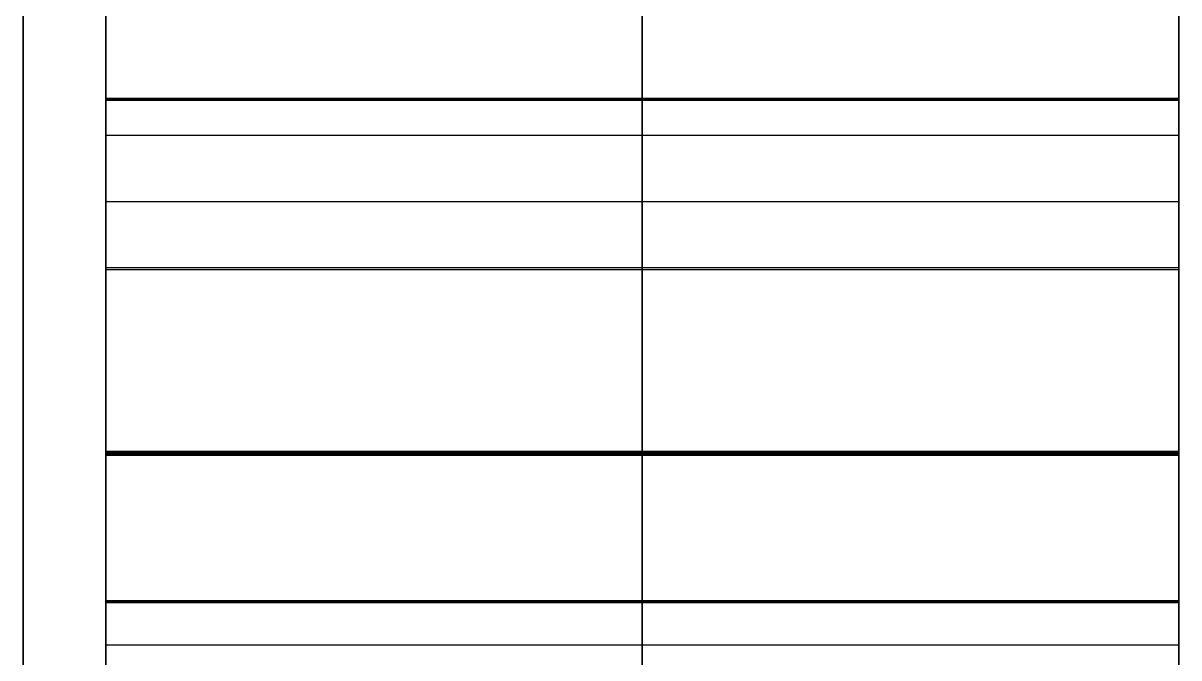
# Model space of a CAD drawing. Header units: millimetres. Extents: x -85 to 1059, y -155 to 155.
# Drawn here: x 1000 to 1007, y 32.07 to 35.92 of the extents above; entities that cross this region are included whole.
import ezdxf

# ---------------------------------------------------------------- set-up
doc = ezdxf.new("R2010")
doc.units = ezdxf.units.MM
doc.header["$MEASUREMENT"] = 0
doc.layers.add('Default', color=7, linetype='Continuous', true_color=0x000000)

msp = doc.modelspace()

# ---------------------------------------------------------------- linework, layer by layer
at = {"layer": 'Default'}
msp.add_line((1007, 11.1019, 0.0002), (1007, 140.002, 0.0002), dxfattribs=at)
for points, knots in [([(1000, 0, -154), (1000, -154, -154), (1000, -154), (1000, -154, 154), (1000, 0, 154), (1000, 154, 154), (1000, 154), (1000, 154, -154), (1000, 0, -154)], [0, 0, 0, 241.902634, 241.902634, 483.805269, 483.805269, 725.707903, 725.707903, 967.610537, 967.610537, 967.610537]), ([(1000, 0, -150), (1000, -150, -150), (1000, -150), (1000, -150, 150), (1000, 0, 150), (1000, 150, 150), (1000, 150), (1000, 150, -150), (1000, 0, -150)], [0, 0, 0, 235.619449, 235.619449, 471.238898, 471.238898, 706.858347, 706.858347, 942.477796, 942.477796, 942.477796])]:
    msp.add_rational_spline(points, [1, 0.707106781187, 1, 0.707106781187, 1, 0.707106781187, 1, 0.707106781187, 1], degree=2, knots=knots, dxfattribs=at)
for points, degree, knots in [([(1000.5, 0.0018, 150.0005), (1000.5, 82.8446, 150.0005), (1000.5, 150.0018, 82.8432), (1000.5, 150.0018, 0.0004), (1000.5, 150.0018, -82.8427), (1000.5, 82.8446, -150), (1000.5, 0.0018, -150), (1000.5, -82.8411, -150), (1000.5, -149.9983, -82.8427), (1000.5, -149.9983, 0.0004), (1000.5, -149.9983, 82.8432), (1000.5, -82.8411, 150.0005), (1000.5, 0.0018, 150.0005)], 3, [-5, -5, -5, -5, -4, -4, -4, -3, -3, -3, -2, -2, -2, -1, -1, -1, -1]), ([(1000.5, 0.3488, 139.7504), (1000.5, -76.9709, 139.7504), (1000.5, -139.6511, 77.0702), (1000.5, -139.6511, -0.2498), (1000.5, -139.6511, -77.5699), (1000.5, -76.9709, -140.2497), (1000.5, 0.3488, -140.2497), (1000.5, 77.6689, -140.2497), (1000.5, 140.349, -77.5699), (1000.5, 140.349, -0.2498), (1000.5, 140.349, 77.0702), (1000.5, 77.6689, 139.7504), (1000.5, 0.3488, 139.7504)], 3, [20636, 20636, 20636, 20636, 20637, 20637, 20637, 20638, 20638, 20638, 20639, 20639, 20639, 20640, 20640, 20640, 20640]), ([(1007, 0.3488, 139.7504), (1007, -76.9709, 139.7504), (1007, -139.6511, 77.0702), (1007, -139.6511, -0.2498), (1007, -139.6511, -77.5699), (1007, -76.9709, -140.2497), (1007, 0.3488, -140.2497), (1007, 77.6689, -140.2497), (1007, 140.349, -77.5699), (1007, 140.349, -0.2498), (1007, 140.349, 77.0702), (1007, 77.6689, 139.7504), (1007, 0.3488, 139.7504)], 3, [20636, 20636, 20636, 20636, 20637, 20637, 20637, 20638, 20638, 20638, 20639, 20639, 20639, 20640, 20640, 20640, 20640]), ([(1000.5, 0.0018, 140.0004), (1000.5, -77.318, 140.0004), (1000.5, -139.9981, 77.3202), (1000.5, -139.9981, 0.0002), (1000.5, -139.9981, -77.3199), (1000.5, -77.318, -139.9997), (1000.5, 0.0018, -139.9997), (1000.5, 77.3215, -139.9997), (1000.5, 140.002, -77.3199), (1000.5, 140.002, 0.0002), (1000.5, 140.002, 77.3202), (1000.5, 77.3215, 140.0004), (1000.5, 0.0018, 140.0004)], 3, [-1, -1, -1, -1, 0, 0, 0, 1, 1, 1, 2, 2, 2, 3, 3, 3, 3]), ([(1003.75, 0.0018, 140.0004), (1003.75, -77.318, 140.0004), (1003.75, -139.9981, 77.3202), (1003.75, -139.9981, 0.0002), (1003.75, -139.9981, -77.3199), (1003.75, -77.318, -139.9997), (1003.75, 0.0018, -139.9997), (1003.75, 77.3215, -139.9997), (1003.75, 140.002, -77.3199), (1003.75, 140.002, 0.0002), (1003.75, 140.002, 77.3202), (1003.75, 77.3215, 140.0004), (1003.75, 0.0018, 140.0004)], 3, [-1, -1, -1, -1, 0, 0, 0, 1, 1, 1, 2, 2, 2, 3, 3, 3, 3]), ([(1007, 0.0018, 140.0004), (1007, -77.318, 140.0004), (1007, -139.9981, 77.3202), (1007, -139.9981, 0.0002), (1007, -139.9981, -77.3199), (1007, -77.318, -139.9997), (1007, 0.0018, -139.9997), (1007, 77.3215, -139.9997), (1007, 140.002, -77.3199), (1007, 140.002, 0.0002), (1007, 140.002, 77.3202), (1007, 77.3215, 140.0004), (1007, 0.0018, 140.0004)], 3, [-1, -1, -1, -1, 0, 0, 0, 1, 1, 1, 2, 2, 2, 3, 3, 3, 3]), ([(1007, 124.0322, 15.6482), (1007, 116.3332, 77.2989), (1007, 63.7379, 125.0004), (1007, 0.0019, 125.0004), (1007, -17.5054, 125.0004), (1007, -34.1724, 121.4011), (1007, -49.2988, 114.9022)], 3, [595.378082, 595.378082, 595.378082, 595.378082, 596.378082, 596.378082, 596.378082, 597.378082, 597.378082, 597.378082, 597.378082]), ([(1007, -49.627, -114.76), (1007, -34.4135, -121.3481), (1007, -17.6322, -124.9994), (1007, 0.0018, -124.9994), (1007, 63.676, -124.9994), (1007, 116.2304, -77.3892), (1007, 124.0095, -15.8252)], 3, [1200.555169, 1200.555169, 1200.555169, 1200.555169, 1201.555169, 1201.555169, 1201.555169, 1202.555169, 1202.555169, 1202.555169, 1202.555169]), ([(1000.5, 35.464, 148.6145), (1000.5, 35.6074, 148.5806), (1000.5, 35.7508, 148.5468), (1000.5, 35.9027, 148.5106), (1000.5, 36.0545, 148.4744), (1000.5, 36.1978, 148.4399), (1000.5, 36.341, 148.4053)], 2, [837, 837, 837, 838, 838, 839, 839, 840, 840, 840]), ([(1000.5, 36.341, -148.9049), (1000.5, 36.1978, -148.9393), (1000.5, 36.0545, -148.9737), (1000.5, 35.9027, -149.01), (1000.5, 35.7508, -149.0463), (1000.5, 35.6074, -149.0804), (1000.5, 35.464, -149.1144)], 2, [9614, 9614, 9614, 9615, 9615, 9616, 9616, 9617, 9617, 9617]), ([(1007, 35.464, 148.6145), (1007, 35.6074, 148.5806), (1007, 35.7508, 148.5468), (1007, 35.9027, 148.5106), (1007, 36.0545, 148.4744), (1007, 36.1978, 148.4399), (1007, 36.341, 148.4053)], 2, [837, 837, 837, 838, 838, 839, 839, 840, 840, 840]), ([(1007, 36.341, -148.9049), (1007, 36.1978, -148.9393), (1007, 36.0545, -148.9737), (1007, 35.9027, -149.01), (1007, 35.7508, -149.0463), (1007, 35.6074, -149.0804), (1007, 35.464, -149.1144)], 2, [9614, 9614, 9614, 9615, 9615, 9616, 9616, 9617, 9617, 9617]), ([(1000.5, 35.4587, 148.6198), (1000.5, 35.4596, 148.6187), (1000.5, 35.4605, 148.6177), (1000.5, 35.4613, 148.6166), (1000.5, 35.4622, 148.6155)], 2, [834, 834, 834, 835, 835, 836, 836, 836]), ([(1000.5, 35.4523, 148.6469), (1000.5, 35.4527, 148.6439), (1000.5, 35.453, 148.6409), (1000.5, 35.4534, 148.6383), (1000.5, 35.4537, 148.6357)], 2, [828, 828, 828, 829, 829, 830, 830, 830]), ([(1000.5, 35.4537, -149.1349), (1000.5, 35.4534, -149.1377), (1000.5, 35.453, -149.1405), (1000.5, 35.4527, -149.1435), (1000.5, 35.4523, -149.1465)], 2, [9624, 9624, 9624, 9625, 9625, 9626, 9626, 9626]), ([(1000.5, 35.24, 150.7682), (1000.5, 35.241, 150.7592), (1000.5, 35.2421, 150.7502), (1000.5, 35.2486, 150.6968), (1000.5, 35.2551, 150.6433), (1000.5, 35.2613, 150.5904), (1000.5, 35.2675, 150.5375), (1000.5, 35.2737, 150.4847), (1000.5, 35.2798, 150.432), (1000.5, 35.2857, 150.3796), (1000.5, 35.2915, 150.3272), (1000.5, 35.2973, 150.275), (1000.5, 35.3031, 150.2228), (1000.5, 35.3089, 150.1709), (1000.5, 35.3148, 150.1191), (1000.5, 35.3202, 150.0674), (1000.5, 35.3257, 150.0157), (1000.5, 35.3312, 149.9644), (1000.5, 35.3366, 149.9131), (1000.5, 35.3419, 149.8621), (1000.5, 35.3472, 149.8111), (1000.5, 35.3523, 149.7605), (1000.5, 35.3574, 149.7099), (1000.5, 35.3626, 149.6596), (1000.5, 35.3677, 149.6093), (1000.5, 35.3724, 149.559), (1000.5, 35.3772, 149.5088), (1000.5, 35.382, 149.459), (1000.5, 35.3867, 149.4093), (1000.5, 35.3913, 149.3597), (1000.5, 35.3959, 149.3102), (1000.5, 35.4005, 149.261), (1000.5, 35.4051, 149.2117), (1000.5, 35.4093, 149.1627), (1000.5, 35.4135, 149.1137), (1000.5, 35.4178, 149.0652), (1000.5, 35.422, 149.0167), (1000.5, 35.4261, 148.9681), (1000.5, 35.4301, 148.9196), (1000.5, 35.4342, 148.8717), (1000.5, 35.4382, 148.8237), (1000.5, 35.4421, 148.7759), (1000.5, 35.446, 148.7281), (1000.5, 35.4492, 148.6875), (1000.5, 35.4523, 148.6469)], 2, [806, 806, 806, 807, 807, 808, 808, 809, 809, 810, 810, 811, 811, 812, 812, 813, 813, 814, 814, 815, 815, 816, 816, 817, 817, 818, 818, 819, 819, 820, 820, 821, 821, 822, 822, 823, 823, 824, 824, 825, 825, 826, 826, 827, 827, 828, 828, 828]), ([(1000.5, 35.4523, -149.1465), (1000.5, 35.4492, -149.1871), (1000.5, 35.446, -149.2277), (1000.5, 35.4421, -149.2753), (1000.5, 35.4382, -149.3229), (1000.5, 35.4342, -149.3711), (1000.5, 35.4301, -149.4192), (1000.5, 35.4261, -149.4676), (1000.5, 35.422, -149.5159), (1000.5, 35.4178, -149.5648), (1000.5, 35.4135, -149.6136), (1000.5, 35.4093, -149.6625), (1000.5, 35.4051, -149.7113), (1000.5, 35.4005, -149.7605), (1000.5, 35.3959, -149.8098), (1000.5, 35.3913, -149.8593), (1000.5, 35.3867, -149.9089), (1000.5, 35.382, -149.9586), (1000.5, 35.3772, -150.0084), (1000.5, 35.3724, -150.0585), (1000.5, 35.3677, -150.1086), (1000.5, 35.3626, -150.159), (1000.5, 35.3574, -150.2095), (1000.5, 35.3523, -150.2601), (1000.5, 35.3472, -150.3107), (1000.5, 35.3419, -150.3617), (1000.5, 35.3366, -150.4127), (1000.5, 35.3312, -150.464), (1000.5, 35.3257, -150.5153), (1000.5, 35.3202, -150.5668), (1000.5, 35.3148, -150.6183), (1000.5, 35.3089, -150.6704), (1000.5, 35.3031, -150.7224), (1000.5, 35.2973, -150.7744), (1000.5, 35.2915, -150.8265), (1000.5, 35.2857, -150.879), (1000.5, 35.2798, -150.9316), (1000.5, 35.2737, -150.9843), (1000.5, 35.2675, -151.0371), (1000.5, 35.2613, -151.0902), (1000.5, 35.2551, -151.1433), (1000.5, 35.2486, -151.1964), (1000.5, 35.2421, -151.2494), (1000.5, 35.241, -151.2586), (1000.5, 35.24, -151.2678)], 2, [9626, 9626, 9626, 9627, 9627, 9628, 9628, 9629, 9629, 9630, 9630, 9631, 9631, 9632, 9632, 9633, 9633, 9634, 9634, 9635, 9635, 9636, 9636, 9637, 9637, 9638, 9638, 9639, 9639, 9640, 9640, 9641, 9641, 9642, 9642, 9643, 9643, 9644, 9644, 9645, 9645, 9646, 9646, 9647, 9647, 9648, 9648, 9648]), ([(1007, 35.4587, 148.6198), (1007, 35.4596, 148.6187), (1007, 35.4605, 148.6177), (1007, 35.4613, 148.6166), (1007, 35.4622, 148.6155)], 2, [834, 834, 834, 835, 835, 836, 836, 836]), ([(1007, 35.4523, 148.6469), (1007, 35.4527, 148.6439), (1007, 35.453, 148.6409), (1007, 35.4534, 148.6383), (1007, 35.4537, 148.6357)], 2, [828, 828, 828, 829, 829, 830, 830, 830]), ([(1007, 35.4537, -149.1349), (1007, 35.4534, -149.1377), (1007, 35.453, -149.1405), (1007, 35.4527, -149.1435), (1007, 35.4523, -149.1465)], 2, [9624, 9624, 9624, 9625, 9625, 9626, 9626, 9626]), ([(1007, 35.24, 150.7682), (1007, 35.241, 150.7592), (1007, 35.2421, 150.7502), (1007, 35.2486, 150.6968), (1007, 35.2551, 150.6433), (1007, 35.2613, 150.5904), (1007, 35.2675, 150.5375), (1007, 35.2737, 150.4847), (1007, 35.2798, 150.432), (1007, 35.2857, 150.3796), (1007, 35.2915, 150.3272), (1007, 35.2973, 150.275), (1007, 35.3031, 150.2228), (1007, 35.3089, 150.1709), (1007, 35.3148, 150.1191), (1007, 35.3202, 150.0674), (1007, 35.3257, 150.0157), (1007, 35.3312, 149.9644), (1007, 35.3366, 149.9131), (1007, 35.3419, 149.8621), (1007, 35.3472, 149.8111), (1007, 35.3523, 149.7605), (1007, 35.3574, 149.7099), (1007, 35.3626, 149.6596), (1007, 35.3677, 149.6093), (1007, 35.3724, 149.559), (1007, 35.3772, 149.5088), (1007, 35.382, 149.459), (1007, 35.3867, 149.4093), (1007, 35.3913, 149.3597), (1007, 35.3959, 149.3102), (1007, 35.4005, 149.261), (1007, 35.4051, 149.2117), (1007, 35.4093, 149.1627), (1007, 35.4135, 149.1137), (1007, 35.4178, 149.0652), (1007, 35.422, 149.0167), (1007, 35.4261, 148.9681), (1007, 35.4301, 148.9196), (1007, 35.4342, 148.8717), (1007, 35.4382, 148.8237), (1007, 35.4421, 148.7759), (1007, 35.446, 148.7281), (1007, 35.4492, 148.6875), (1007, 35.4523, 148.6469)], 2, [806, 806, 806, 807, 807, 808, 808, 809, 809, 810, 810, 811, 811, 812, 812, 813, 813, 814, 814, 815, 815, 816, 816, 817, 817, 818, 818, 819, 819, 820, 820, 821, 821, 822, 822, 823, 823, 824, 824, 825, 825, 826, 826, 827, 827, 828, 828, 828]), ([(1007, 35.4523, -149.1465), (1007, 35.4492, -149.1871), (1007, 35.446, -149.2277), (1007, 35.4421, -149.2753), (1007, 35.4382, -149.3229), (1007, 35.4342, -149.3711), (1007, 35.4301, -149.4192), (1007, 35.4261, -149.4676), (1007, 35.422, -149.5159), (1007, 35.4178, -149.5648), (1007, 35.4135, -149.6136), (1007, 35.4093, -149.6625), (1007, 35.4051, -149.7113), (1007, 35.4005, -149.7605), (1007, 35.3959, -149.8098), (1007, 35.3913, -149.8593), (1007, 35.3867, -149.9089), (1007, 35.382, -149.9586), (1007, 35.3772, -150.0084), (1007, 35.3724, -150.0585), (1007, 35.3677, -150.1086), (1007, 35.3626, -150.159), (1007, 35.3574, -150.2095), (1007, 35.3523, -150.2601), (1007, 35.3472, -150.3107), (1007, 35.3419, -150.3617), (1007, 35.3366, -150.4127), (1007, 35.3312, -150.464), (1007, 35.3257, -150.5153), (1007, 35.3202, -150.5668), (1007, 35.3148, -150.6183), (1007, 35.3089, -150.6704), (1007, 35.3031, -150.7224), (1007, 35.2973, -150.7744), (1007, 35.2915, -150.8265), (1007, 35.2857, -150.879), (1007, 35.2798, -150.9316), (1007, 35.2737, -150.9843), (1007, 35.2675, -151.0371), (1007, 35.2613, -151.0902), (1007, 35.2551, -151.1433), (1007, 35.2486, -151.1964), (1007, 35.2421, -151.2494), (1007, 35.241, -151.2586), (1007, 35.24, -151.2678)], 2, [9626, 9626, 9626, 9627, 9627, 9628, 9628, 9629, 9629, 9630, 9630, 9631, 9631, 9632, 9632, 9633, 9633, 9634, 9634, 9635, 9635, 9636, 9636, 9637, 9637, 9638, 9638, 9639, 9639, 9640, 9640, 9641, 9641, 9642, 9642, 9643, 9643, 9644, 9644, 9645, 9645, 9646, 9646, 9647, 9647, 9648, 9648, 9648]), ([(1000.5, 34.4377, -151.4512), (1000.5, 34.4326, -151.4435), (1000.5, 34.4275, -151.4357), (1000.5, 34.3986, -151.3904), (1000.5, 34.3697, -151.345), (1000.5, 34.3411, -151.3001), (1000.5, 34.3125, -151.2551), (1000.5, 34.2841, -151.2101), (1000.5, 34.2557, -151.1651), (1000.5, 34.2277, -151.1205), (1000.5, 34.1996, -151.0759), (1000.5, 34.1718, -151.0314), (1000.5, 34.1439, -150.987), (1000.5, 34.1162, -150.9427), (1000.5, 34.0885, -150.8984), (1000.5, 34.0612, -150.8543), (1000.5, 34.0338, -150.8102), (1000.5, 34.0067, -150.7663), (1000.5, 33.9795, -150.7224), (1000.5, 33.9527, -150.6788), (1000.5, 33.9259, -150.6353), (1000.5, 33.8992, -150.5919), (1000.5, 33.8726, -150.5485), (1000.5, 33.8461, -150.5053), (1000.5, 33.8197, -150.462), (1000.5, 33.7936, -150.419), (1000.5, 33.7675, -150.376), (1000.5, 33.7415, -150.3331), (1000.5, 33.7156, -150.2902), (1000.5, 33.6899, -150.2476), (1000.5, 33.6641, -150.2049), (1000.5, 33.6389, -150.1625), (1000.5, 33.6137, -150.1202), (1000.5, 33.5884, -150.078), (1000.5, 33.5632, -150.0359), (1000.5, 33.5383, -149.9939), (1000.5, 33.5135, -149.9519), (1000.5, 33.4888, -149.9099), (1000.5, 33.4641, -149.868), (1000.5, 33.4396, -149.8265), (1000.5, 33.415, -149.7851), (1000.5, 33.3909, -149.7438), (1000.5, 33.3667, -149.7025), (1000.5, 33.3463, -149.6672), (1000.5, 33.3258, -149.632)], 2, [9650, 9650, 9650, 9651, 9651, 9652, 9652, 9653, 9653, 9654, 9654, 9655, 9655, 9656, 9656, 9657, 9657, 9658, 9658, 9659, 9659, 9660, 9660, 9661, 9661, 9662, 9662, 9663, 9663, 9664, 9664, 9665, 9665, 9666, 9666, 9667, 9667, 9668, 9668, 9669, 9669, 9670, 9670, 9671, 9671, 9672, 9672, 9672]), ([(1000.5, 33.3226, 149.1267), (1000.5, 33.3447, 149.1646), (1000.5, 33.3667, 149.2026), (1000.5, 33.3909, 149.244), (1000.5, 33.415, 149.2855), (1000.5, 33.4396, 149.3271), (1000.5, 33.4641, 149.3687), (1000.5, 33.4888, 149.4104), (1000.5, 33.5135, 149.452), (1000.5, 33.5382, 149.4941), (1000.5, 33.5629, 149.5363), (1000.5, 33.5883, 149.5785), (1000.5, 33.6137, 149.6206), (1000.5, 33.6389, 149.6629), (1000.5, 33.6641, 149.7053), (1000.5, 33.6899, 149.7478), (1000.5, 33.7156, 149.7903), (1000.5, 33.7415, 149.8333), (1000.5, 33.7675, 149.8764), (1000.5, 33.7936, 149.9194), (1000.5, 33.8197, 149.9625), (1000.5, 33.8461, 150.0057), (1000.5, 33.8726, 150.0489), (1000.5, 33.8992, 150.0923), (1000.5, 33.9259, 150.1357), (1000.5, 33.9527, 150.1794), (1000.5, 33.9795, 150.2232), (1000.5, 34.0067, 150.2669), (1000.5, 34.0338, 150.3106), (1000.5, 34.0612, 150.3547), (1000.5, 34.0885, 150.3988), (1000.5, 34.1162, 150.4431), (1000.5, 34.1439, 150.4874), (1000.5, 34.1718, 150.5318), (1000.5, 34.1996, 150.5763), (1000.5, 34.2277, 150.6209), (1000.5, 34.2557, 150.6655), (1000.5, 34.2841, 150.7103), (1000.5, 34.3125, 150.7551), (1000.5, 34.3411, 150.8003), (1000.5, 34.3697, 150.8455), (1000.5, 34.3986, 150.8908), (1000.5, 34.4275, 150.9361)], 2, [781, 781, 781, 782.047619, 782.047619, 783.095238, 783.095238, 784.142857, 784.142857, 785.190476, 785.190476, 786.238095, 786.238095, 787.285714, 787.285714, 788.333333, 788.333333, 789.380952, 789.380952, 790.428571, 790.428571, 791.47619, 791.47619, 792.52381, 792.52381, 793.571429, 793.571429, 794.619048, 794.619048, 795.666667, 795.666667, 796.714286, 796.714286, 797.761905, 797.761905, 798.809524, 798.809524, 799.857143, 799.857143, 800.904762, 800.904762, 801.952381, 801.952381, 803, 803, 803]), ([(1007, 34.4377, -151.4512), (1007, 34.4326, -151.4435), (1007, 34.4275, -151.4357), (1007, 34.3986, -151.3904), (1007, 34.3697, -151.345), (1007, 34.3411, -151.3001), (1007, 34.3125, -151.2551), (1007, 34.2841, -151.2101), (1007, 34.2557, -151.1651), (1007, 34.2277, -151.1205), (1007, 34.1996, -151.0759), (1007, 34.1718, -151.0314), (1007, 34.1439, -150.987), (1007, 34.1162, -150.9427), (1007, 34.0885, -150.8984), (1007, 34.0612, -150.8543), (1007, 34.0338, -150.8102), (1007, 34.0067, -150.7663), (1007, 33.9795, -150.7224), (1007, 33.9527, -150.6788), (1007, 33.9259, -150.6353), (1007, 33.8992, -150.5919), (1007, 33.8726, -150.5485), (1007, 33.8461, -150.5053), (1007, 33.8197, -150.462), (1007, 33.7936, -150.419), (1007, 33.7675, -150.376), (1007, 33.7415, -150.3331), (1007, 33.7156, -150.2902), (1007, 33.6899, -150.2476), (1007, 33.6641, -150.2049), (1007, 33.6389, -150.1625), (1007, 33.6137, -150.1202), (1007, 33.5884, -150.078), (1007, 33.5632, -150.0359), (1007, 33.5383, -149.9939), (1007, 33.5135, -149.9519), (1007, 33.4888, -149.9099), (1007, 33.4641, -149.868), (1007, 33.4396, -149.8265), (1007, 33.415, -149.7851), (1007, 33.3909, -149.7438), (1007, 33.3667, -149.7025), (1007, 33.3463, -149.6672), (1007, 33.3258, -149.632)], 2, [9650, 9650, 9650, 9651, 9651, 9652, 9652, 9653, 9653, 9654, 9654, 9655, 9655, 9656, 9656, 9657, 9657, 9658, 9658, 9659, 9659, 9660, 9660, 9661, 9661, 9662, 9662, 9663, 9663, 9664, 9664, 9665, 9665, 9666, 9666, 9667, 9667, 9668, 9668, 9669, 9669, 9670, 9670, 9671, 9671, 9672, 9672, 9672]), ([(1007, 33.3226, 149.1267), (1007, 33.3447, 149.1646), (1007, 33.3667, 149.2026), (1007, 33.3909, 149.244), (1007, 33.415, 149.2855), (1007, 33.4396, 149.3271), (1007, 33.4641, 149.3687), (1007, 33.4888, 149.4104), (1007, 33.5135, 149.452), (1007, 33.5382, 149.4941), (1007, 33.5629, 149.5363), (1007, 33.5883, 149.5785), (1007, 33.6137, 149.6206), (1007, 33.6389, 149.6629), (1007, 33.6641, 149.7053), (1007, 33.6899, 149.7478), (1007, 33.7156, 149.7903), (1007, 33.7415, 149.8333), (1007, 33.7675, 149.8764), (1007, 33.7936, 149.9194), (1007, 33.8197, 149.9625), (1007, 33.8461, 150.0057), (1007, 33.8726, 150.0489), (1007, 33.8992, 150.0923), (1007, 33.9259, 150.1357), (1007, 33.9527, 150.1794), (1007, 33.9795, 150.2232), (1007, 34.0067, 150.2669), (1007, 34.0338, 150.3106), (1007, 34.0612, 150.3547), (1007, 34.0885, 150.3988), (1007, 34.1162, 150.4431), (1007, 34.1439, 150.4874), (1007, 34.1718, 150.5318), (1007, 34.1996, 150.5763), (1007, 34.2277, 150.6209), (1007, 34.2557, 150.6655), (1007, 34.2841, 150.7103), (1007, 34.3125, 150.7551), (1007, 34.3411, 150.8003), (1007, 34.3697, 150.8455), (1007, 34.3986, 150.8908), (1007, 34.4275, 150.9361)], 2, [781, 781, 781, 782.047619, 782.047619, 783.095238, 783.095238, 784.142857, 784.142857, 785.190476, 785.190476, 786.238095, 786.238095, 787.285714, 787.285714, 788.333333, 788.333333, 789.380952, 789.380952, 790.428571, 790.428571, 791.47619, 791.47619, 792.52381, 792.52381, 793.571429, 793.571429, 794.619048, 794.619048, 795.666667, 795.666667, 796.714286, 796.714286, 797.761905, 797.761905, 798.809524, 798.809524, 799.857143, 799.857143, 800.904762, 800.904762, 801.952381, 801.952381, 803, 803, 803]), ([(1000.5, 33.3258, -149.632), (1000.5, 33.3242, -149.6295), (1000.5, 33.3226, -149.627), (1000.5, 33.321, -149.6246), (1000.5, 33.3194, -149.6221)], 2, [9672, 9672, 9672, 9673, 9673, 9674, 9674, 9674]), ([(1007, 33.3258, -149.632), (1007, 33.3242, -149.6295), (1007, 33.3226, -149.627), (1007, 33.321, -149.6246), (1007, 33.3194, -149.6221)], 2, [9672, 9672, 9672, 9673, 9673, 9674, 9674, 9674]), ([(1000.5, 33.3134, -149.615), (1000.5, 33.312, -149.6138), (1000.5, 33.3106, -149.6126), (1000.5, 33.3094, -149.6115), (1000.5, 33.3082, -149.6104)], 2, [9676, 9676, 9676, 9677, 9677, 9678, 9678, 9678]), ([(1000.5, 32.4202, 149.2999), (1000.5, 32.5643, 149.2689), (1000.5, 32.7084, 149.2378), (1000.5, 32.8608, 149.2047), (1000.5, 33.0132, 149.1715), (1000.5, 33.1572, 149.1399), (1000.5, 33.3011, 149.1084)], 2, [770, 770, 770, 771, 771, 772, 772, 773, 773, 773]), ([(1000.5, 33.3011, -149.608), (1000.5, 33.1572, -149.6397), (1000.5, 33.0132, -149.6715), (1000.5, 32.8608, -149.7045), (1000.5, 32.7084, -149.7374), (1000.5, 32.5643, -149.7685), (1000.5, 32.4202, -149.7995)], 2, [9681, 9681, 9681, 9682, 9682, 9683, 9683, 9684, 9684, 9684]), ([(1007, 33.3134, -149.615), (1007, 33.312, -149.6138), (1007, 33.3106, -149.6126), (1007, 33.3094, -149.6115), (1007, 33.3082, -149.6104)], 2, [9676, 9676, 9676, 9677, 9677, 9678, 9678, 9678]), ([(1007, 32.4202, 149.2999), (1007, 32.5643, 149.2689), (1007, 32.7084, 149.2378), (1007, 32.8608, 149.2047), (1007, 33.0132, 149.1715), (1007, 33.1572, 149.1399), (1007, 33.3011, 149.1084)], 2, [770, 770, 770, 771, 771, 772, 772, 773, 773, 773]), ([(1007, 33.3011, -149.608), (1007, 33.1572, -149.6397), (1007, 33.0132, -149.6715), (1007, 32.8608, -149.7045), (1007, 32.7084, -149.7374), (1007, 32.5643, -149.7685), (1007, 32.4202, -149.7995)], 2, [9681, 9681, 9681, 9682, 9682, 9683, 9683, 9684, 9684, 9684]), ([(1000.5, 32.4107, -149.8154), (1000.5, 32.4102, -149.8179), (1000.5, 32.4096, -149.8203), (1000.5, 32.4091, -149.823), (1000.5, 32.4086, -149.8256)], 2, [9690, 9690, 9690, 9691, 9691, 9692, 9692, 9692]), ([(1007, 32.4107, -149.8154), (1007, 32.4102, -149.8179), (1007, 32.4096, -149.8203), (1007, 32.4091, -149.823), (1007, 32.4086, -149.8256)], 2, [9690, 9690, 9690, 9691, 9691, 9692, 9692, 9692]), ([(1000.5, 32.1517, 151.4491), (1000.5, 32.1532, 151.4397), (1000.5, 32.1546, 151.4304), (1000.5, 32.1622, 151.3773), (1000.5, 32.1697, 151.3242), (1000.5, 32.177, 151.2711), (1000.5, 32.1842, 151.218), (1000.5, 32.1914, 151.1656), (1000.5, 32.1987, 151.1132), (1000.5, 32.2057, 151.0608), (1000.5, 32.2128, 151.0084), (1000.5, 32.2197, 150.9566), (1000.5, 32.2265, 150.9047), (1000.5, 32.2332, 150.853), (1000.5, 32.2399, 150.8014), (1000.5, 32.2465, 150.7497), (1000.5, 32.253, 150.698), (1000.5, 32.2597, 150.647), (1000.5, 32.2664, 150.596), (1000.5, 32.2726, 150.5449), (1000.5, 32.2787, 150.4937), (1000.5, 32.2849, 150.4431), (1000.5, 32.2911, 150.3925), (1000.5, 32.2973, 150.3422), (1000.5, 32.3034, 150.2919), (1000.5, 32.3093, 150.242), (1000.5, 32.3151, 150.1921), (1000.5, 32.3207, 150.1425), (1000.5, 32.3264, 150.093), (1000.5, 32.3322, 150.0434), (1000.5, 32.338, 149.9938), (1000.5, 32.3435, 149.9448), (1000.5, 32.349, 149.8958), (1000.5, 32.3541, 149.8469), (1000.5, 32.3592, 149.7981), (1000.5, 32.3645, 149.7494), (1000.5, 32.3698, 149.7007), (1000.5, 32.3749, 149.6525), (1000.5, 32.38, 149.6044), (1000.5, 32.3851, 149.5564), (1000.5, 32.3902, 149.5084), (1000.5, 32.395, 149.4606), (1000.5, 32.3998, 149.4128), (1000.5, 32.4042, 149.3694), (1000.5, 32.4086, 149.326)], 2, [739, 739, 739, 740.045455, 740.045455, 741.090909, 741.090909, 742.136364, 742.136364, 743.181818, 743.181818, 744.227273, 744.227273, 745.272727, 745.272727, 746.318182, 746.318182, 747.363636, 747.363636, 748.409091, 748.409091, 749.454545, 749.454545, 750.5, 750.5, 751.545455, 751.545455, 752.590909, 752.590909, 753.636364, 753.636364, 754.681818, 754.681818, 755.727273, 755.727273, 756.772727, 756.772727, 757.818182, 757.818182, 758.863636, 758.863636, 759.909091, 759.909091, 760.954545, 760.954545, 762, 762, 762]), ([(1000.5, 32.4086, -149.8256), (1000.5, 32.4042, -149.869), (1000.5, 32.3998, -149.9124), (1000.5, 32.395, -149.9602), (1000.5, 32.3902, -150.008), (1000.5, 32.3851, -150.056), (1000.5, 32.38, -150.104), (1000.5, 32.3749, -150.1523), (1000.5, 32.3698, -150.2006), (1000.5, 32.3645, -150.2491), (1000.5, 32.3592, -150.2977), (1000.5, 32.3541, -150.3465), (1000.5, 32.349, -150.3954), (1000.5, 32.3435, -150.4444), (1000.5, 32.338, -150.4934), (1000.5, 32.3322, -150.5428), (1000.5, 32.3264, -150.5922), (1000.5, 32.3207, -150.642), (1000.5, 32.3151, -150.6917), (1000.5, 32.3093, -150.7418), (1000.5, 32.3034, -150.7919), (1000.5, 32.2973, -150.8422), (1000.5, 32.2911, -150.8924), (1000.5, 32.2849, -150.9431), (1000.5, 32.2787, -150.9937), (1000.5, 32.2726, -151.0445), (1000.5, 32.2664, -151.0953), (1000.5, 32.2597, -151.1464), (1000.5, 32.253, -151.1976), (1000.5, 32.2465, -151.2491), (1000.5, 32.2399, -151.3006), (1000.5, 32.2332, -151.3523), (1000.5, 32.2265, -151.404), (1000.5, 32.2197, -151.456), (1000.5, 32.2128, -151.508), (1000.5, 32.2057, -151.5604), (1000.5, 32.1987, -151.6128), (1000.5, 32.1914, -151.6654), (1000.5, 32.1842, -151.7179), (1000.5, 32.177, -151.7707), (1000.5, 32.1697, -151.8234), (1000.5, 32.1622, -151.8767), (1000.5, 32.1546, -151.93), (1000.5, 32.1532, -151.9391), (1000.5, 32.1517, -151.9483)], 2, [9692, 9692, 9692, 9693.045455, 9693.045455, 9694.090909, 9694.090909, 9695.136364, 9695.136364, 9696.181818, 9696.181818, 9697.227273, 9697.227273, 9698.272727, 9698.272727, 9699.318182, 9699.318182, 9700.363636, 9700.363636, 9701.409091, 9701.409091, 9702.454545, 9702.454545, 9703.5, 9703.5, 9704.545455, 9704.545455, 9705.590909, 9705.590909, 9706.636364, 9706.636364, 9707.681818, 9707.681818, 9708.727273, 9708.727273, 9709.772727, 9709.772727, 9710.818182, 9710.818182, 9711.863636, 9711.863636, 9712.909091, 9712.909091, 9713.954545, 9713.954545, 9715, 9715, 9715]), ([(1007, 32.1517, 151.4491), (1007, 32.1532, 151.4397), (1007, 32.1546, 151.4304), (1007, 32.1622, 151.3773), (1007, 32.1697, 151.3242), (1007, 32.177, 151.2711), (1007, 32.1842, 151.218), (1007, 32.1914, 151.1656), (1007, 32.1987, 151.1132), (1007, 32.2057, 151.0608), (1007, 32.2128, 151.0084), (1007, 32.2197, 150.9566), (1007, 32.2265, 150.9047), (1007, 32.2332, 150.853), (1007, 32.2399, 150.8014), (1007, 32.2465, 150.7497), (1007, 32.253, 150.698), (1007, 32.2597, 150.647), (1007, 32.2664, 150.596), (1007, 32.2726, 150.5449), (1007, 32.2787, 150.4937), (1007, 32.2849, 150.4431), (1007, 32.2911, 150.3925), (1007, 32.2973, 150.3422), (1007, 32.3034, 150.2919), (1007, 32.3093, 150.242), (1007, 32.3151, 150.1921), (1007, 32.3207, 150.1425), (1007, 32.3264, 150.093), (1007, 32.3322, 150.0434), (1007, 32.338, 149.9938), (1007, 32.3435, 149.9448), (1007, 32.349, 149.8958), (1007, 32.3541, 149.8469), (1007, 32.3592, 149.7981), (1007, 32.3645, 149.7494), (1007, 32.3698, 149.7007), (1007, 32.3749, 149.6525), (1007, 32.38, 149.6044), (1007, 32.3851, 149.5564), (1007, 32.3902, 149.5084), (1007, 32.395, 149.4606), (1007, 32.3998, 149.4128), (1007, 32.4042, 149.3694), (1007, 32.4086, 149.326)], 2, [739, 739, 739, 740.045455, 740.045455, 741.090909, 741.090909, 742.136364, 742.136364, 743.181818, 743.181818, 744.227273, 744.227273, 745.272727, 745.272727, 746.318182, 746.318182, 747.363636, 747.363636, 748.409091, 748.409091, 749.454545, 749.454545, 750.5, 750.5, 751.545455, 751.545455, 752.590909, 752.590909, 753.636364, 753.636364, 754.681818, 754.681818, 755.727273, 755.727273, 756.772727, 756.772727, 757.818182, 757.818182, 758.863636, 758.863636, 759.909091, 759.909091, 760.954545, 760.954545, 762, 762, 762]), ([(1007, 32.4086, -149.8256), (1007, 32.4042, -149.869), (1007, 32.3998, -149.9124), (1007, 32.395, -149.9602), (1007, 32.3902, -150.008), (1007, 32.3851, -150.056), (1007, 32.38, -150.104), (1007, 32.3749, -150.1523), (1007, 32.3698, -150.2006), (1007, 32.3645, -150.2491), (1007, 32.3592, -150.2977), (1007, 32.3541, -150.3465), (1007, 32.349, -150.3954), (1007, 32.3435, -150.4444), (1007, 32.338, -150.4934), (1007, 32.3322, -150.5428), (1007, 32.3264, -150.5922), (1007, 32.3207, -150.642), (1007, 32.3151, -150.6917), (1007, 32.3093, -150.7418), (1007, 32.3034, -150.7919), (1007, 32.2973, -150.8422), (1007, 32.2911, -150.8924), (1007, 32.2849, -150.9431), (1007, 32.2787, -150.9937), (1007, 32.2726, -151.0445), (1007, 32.2664, -151.0953), (1007, 32.2597, -151.1464), (1007, 32.253, -151.1976), (1007, 32.2465, -151.2491), (1007, 32.2399, -151.3006), (1007, 32.2332, -151.3523), (1007, 32.2265, -151.404), (1007, 32.2197, -151.456), (1007, 32.2128, -151.508), (1007, 32.2057, -151.5604), (1007, 32.1987, -151.6128), (1007, 32.1914, -151.6654), (1007, 32.1842, -151.7179), (1007, 32.177, -151.7707), (1007, 32.1697, -151.8234), (1007, 32.1622, -151.8767), (1007, 32.1546, -151.93), (1007, 32.1532, -151.9391), (1007, 32.1517, -151.9483)], 2, [9692, 9692, 9692, 9693.045455, 9693.045455, 9694.090909, 9694.090909, 9695.136364, 9695.136364, 9696.181818, 9696.181818, 9697.227273, 9697.227273, 9698.272727, 9698.272727, 9699.318182, 9699.318182, 9700.363636, 9700.363636, 9701.409091, 9701.409091, 9702.454545, 9702.454545, 9703.5, 9703.5, 9704.545455, 9704.545455, 9705.590909, 9705.590909, 9706.636364, 9706.636364, 9707.681818, 9707.681818, 9708.727273, 9708.727273, 9709.772727, 9709.772727, 9710.818182, 9710.818182, 9711.863636, 9711.863636, 9712.909091, 9712.909091, 9713.954545, 9713.954545, 9715, 9715, 9715])]:
    msp.add_open_spline(points, degree=degree, knots=knots, dxfattribs=at)
for points, degree in [([(1007, 123.9657, -15.1292), (1007, 89.2759, -15.1292), (1007, 54.5861, -15.1292), (1007, 19.8963, -15.1292)], 3), ([(1007, 20.2489, 14.8569), (1007, 54.8211, 14.8569), (1007, 89.3933, 14.8569), (1007, 123.9656, 14.8569)], 3), ([(1007, 35.464, 148.6145), (1003.75, 35.464, 148.6145), (1000.5, 35.464, 148.6145)], 2), ([(1000.5, 35.4622, 148.6155), (1000.5, 35.4631, 148.615), (1000.5, 35.464, 148.6145)], 2), ([(1007, 35.464, -149.1144), (1003.75, 35.464, -149.1144), (1000.5, 35.464, -149.1144)], 2), ([(1000.5, 35.464, -149.1144), (1000.5, 35.4631, -149.115), (1000.5, 35.4622, -149.1155)], 2), ([(1007, 35.4622, 148.6155), (1003.75, 35.4622, 148.6155), (1000.5, 35.4622, 148.6155)], 2), ([(1007, 35.4622, -149.1155), (1003.75, 35.4622, -149.1155), (1000.5, 35.4622, -149.1155)], 2), ([(1000.5, 35.4622, -149.1155), (1000.5, 35.4613, -149.1164), (1000.5, 35.4605, -149.1173)], 2), ([(1007, 35.4605, -149.1173), (1003.75, 35.4605, -149.1173), (1000.5, 35.4605, -149.1173)], 2), ([(1000.5, 35.4605, -149.1173), (1000.5, 35.4596, -149.1183), (1000.5, 35.4587, -149.1194)], 2), ([(1007, 35.4587, 148.6198), (1003.75, 35.4587, 148.6198), (1000.5, 35.4587, 148.6198)], 2), ([(1000.5, 35.4573, 148.6226), (1000.5, 35.458, 148.6212), (1000.5, 35.4587, 148.6198)], 2), ([(1007, 35.4587, -149.1194), (1003.75, 35.4587, -149.1194), (1000.5, 35.4587, -149.1194)], 2), ([(1000.5, 35.4587, -149.1194), (1000.5, 35.458, -149.121), (1000.5, 35.4573, -149.1225)], 2), ([(1007, 35.4573, 148.6226), (1003.75, 35.4573, 148.6226), (1000.5, 35.4573, 148.6226)], 2), ([(1000.5, 35.4562, 148.6265), (1000.5, 35.4567, 148.6245), (1000.5, 35.4573, 148.6226)], 2), ([(1007, 35.4573, -149.1225), (1003.75, 35.4573, -149.1225), (1000.5, 35.4573, -149.1225)], 2), ([(1000.5, 35.4573, -149.1225), (1000.5, 35.4567, -149.1243), (1000.5, 35.4562, -149.1261)], 2), ([(1007, 35.4562, 148.6265), (1003.75, 35.4562, 148.6265), (1000.5, 35.4562, 148.6265)], 2), ([(1000.5, 35.4548, 148.6307), (1000.5, 35.4555, 148.6286), (1000.5, 35.4562, 148.6265)], 2), ([(1007, 35.4562, -149.1261), (1003.75, 35.4562, -149.1261), (1000.5, 35.4562, -149.1261)], 2), ([(1000.5, 35.4562, -149.1261), (1000.5, 35.4555, -149.1282), (1000.5, 35.4548, -149.1303)], 2), ([(1007, 35.4548, 148.6307), (1003.75, 35.4548, 148.6307), (1000.5, 35.4548, 148.6307)], 2), ([(1000.5, 35.4537, 148.6357), (1000.5, 35.4543, 148.6332), (1000.5, 35.4548, 148.6307)], 2), ([(1007, 35.4548, -149.1303), (1003.75, 35.4548, -149.1303), (1000.5, 35.4548, -149.1303)], 2), ([(1000.5, 35.4548, -149.1303), (1000.5, 35.4543, -149.1326), (1000.5, 35.4537, -149.1349)], 2), ([(1007, 35.4537, 148.6357), (1003.75, 35.4537, 148.6357), (1000.5, 35.4537, 148.6357)], 2), ([(1007, 35.4537, -149.1349), (1003.75, 35.4537, -149.1349), (1000.5, 35.4537, -149.1349)], 2), ([(1007, 35.4523, 148.6469), (1003.75, 35.4523, 148.6469), (1000.5, 35.4523, 148.6469)], 2), ([(1007, 35.4523, -149.1465), (1003.75, 35.4523, -149.1465), (1000.5, 35.4523, -149.1465)], 2), ([(1007, 35.4622, 148.6155), (1007, 35.4631, 148.615), (1007, 35.464, 148.6145)], 2), ([(1007, 35.464, -149.1144), (1007, 35.4631, -149.115), (1007, 35.4622, -149.1155)], 2), ([(1007, 35.4622, -149.1155), (1007, 35.4613, -149.1164), (1007, 35.4605, -149.1173)], 2), ([(1007, 35.4605, -149.1173), (1007, 35.4596, -149.1183), (1007, 35.4587, -149.1194)], 2), ([(1007, 35.4573, 148.6226), (1007, 35.458, 148.6212), (1007, 35.4587, 148.6198)], 2), ([(1007, 35.4587, -149.1194), (1007, 35.458, -149.121), (1007, 35.4573, -149.1225)], 2), ([(1007, 35.4562, 148.6265), (1007, 35.4567, 148.6245), (1007, 35.4573, 148.6226)], 2), ([(1007, 35.4573, -149.1225), (1007, 35.4567, -149.1243), (1007, 35.4562, -149.1261)], 2), ([(1007, 35.4548, 148.6307), (1007, 35.4555, 148.6286), (1007, 35.4562, 148.6265)], 2), ([(1007, 35.4562, -149.1261), (1007, 35.4555, -149.1282), (1007, 35.4548, -149.1303)], 2), ([(1007, 35.4537, 148.6357), (1007, 35.4543, 148.6332), (1007, 35.4548, 148.6307)], 2), ([(1007, 35.4548, -149.1303), (1007, 35.4543, -149.1326), (1007, 35.4537, -149.1349)], 2), ([(1007, 35.24, 150.7682), (1003.75, 35.24, 150.7682), (1000.5, 35.24, 150.7682)], 2), ([(1000.5, 34.8396, 150.8638), (1000.5, 35.0398, 150.816), (1000.5, 35.24, 150.7682)], 2), ([(1007, 35.24, -151.2678), (1003.75, 35.24, -151.2678), (1000.5, 35.24, -151.2678)], 2), ([(1000.5, 35.24, -151.2678), (1000.5, 35.0398, -151.3158), (1000.5, 34.8396, -151.3637)], 2), ([(1007, 34.8396, 150.8638), (1007, 35.0398, 150.816), (1007, 35.24, 150.7682)], 2), ([(1007, 35.24, -151.2678), (1007, 35.0398, -151.3158), (1007, 34.8396, -151.3637)], 2), ([(1007, 34.8396, 150.8638), (1003.75, 34.8396, 150.8638), (1000.5, 34.8396, 150.8638)], 2), ([(1000.5, 34.4377, 150.9513), (1000.5, 34.6387, 150.9075), (1000.5, 34.8396, 150.8638)], 2), ([(1007, 34.8396, -151.3637), (1003.75, 34.8396, -151.3637), (1000.5, 34.8396, -151.3637)], 2), ([(1000.5, 34.8396, -151.3637), (1000.5, 34.6387, -151.4075), (1000.5, 34.4377, -151.4512)], 2), ([(1007, 34.4377, 150.9513), (1007, 34.6387, 150.9075), (1007, 34.8396, 150.8638)], 2), ([(1007, 34.8396, -151.3637), (1007, 34.6387, -151.4075), (1007, 34.4377, -151.4512)], 2), ([(1007, 34.4377, 150.9513), (1003.75, 34.4377, 150.9513), (1000.5, 34.4377, 150.9513)], 2), ([(1000.5, 34.4275, 150.9361), (1000.5, 34.4326, 150.9437), (1000.5, 34.4377, 150.9513)], 2), ([(1007, 34.4377, -151.4512), (1003.75, 34.4377, -151.4512), (1000.5, 34.4377, -151.4512)], 2), ([(1007, 34.4275, 150.9361), (1003.75, 34.4275, 150.9361), (1000.5, 34.4275, 150.9361)], 2), ([(1007, 34.4275, 150.9361), (1007, 34.4326, 150.9437), (1007, 34.4377, 150.9513)], 2), ([(1007, 33.3258, -149.632), (1003.75, 33.3258, -149.632), (1000.5, 33.3258, -149.632)], 2), ([(1007, 33.3226, 149.1267), (1003.75, 33.3226, 149.1267), (1000.5, 33.3226, 149.1267)], 2), ([(1000.5, 33.3194, 149.1228), (1000.5, 33.321, 149.1248), (1000.5, 33.3226, 149.1267)], 2), ([(1007, 33.3194, 149.1228), (1007, 33.321, 149.1248), (1007, 33.3226, 149.1267)], 2), ([(1007, 33.3194, 149.1228), (1003.75, 33.3194, 149.1228), (1000.5, 33.3194, 149.1228)], 2), ([(1000.5, 33.3163, 149.1186), (1000.5, 33.3179, 149.1207), (1000.5, 33.3194, 149.1228)], 2), ([(1007, 33.3194, -149.6221), (1003.75, 33.3194, -149.6221), (1000.5, 33.3194, -149.6221)], 2), ([(1000.5, 33.3194, -149.6221), (1000.5, 33.3179, -149.6201), (1000.5, 33.3163, -149.6182)], 2), ([(1007, 33.3163, 149.1186), (1003.75, 33.3163, 149.1186), (1000.5, 33.3163, 149.1186)], 2), ([(1000.5, 33.3134, 149.1151), (1000.5, 33.3149, 149.1168), (1000.5, 33.3163, 149.1186)], 2), ([(1007, 33.3163, -149.6182), (1003.75, 33.3163, -149.6182), (1000.5, 33.3163, -149.6182)], 2), ([(1000.5, 33.3163, -149.6182), (1000.5, 33.3149, -149.6166), (1000.5, 33.3134, -149.615)], 2), ([(1007, 33.3134, 149.1151), (1003.75, 33.3134, 149.1151), (1000.5, 33.3134, 149.1151)], 2), ([(1000.5, 33.3106, 149.1126), (1000.5, 33.312, 149.1138), (1000.5, 33.3134, 149.1151)], 2), ([(1007, 33.3134, -149.615), (1003.75, 33.3134, -149.615), (1000.5, 33.3134, -149.615)], 2), ([(1007, 33.3106, 149.1126), (1003.75, 33.3106, 149.1126), (1000.5, 33.3106, 149.1126)], 2), ([(1000.5, 33.3082, 149.1108), (1000.5, 33.3094, 149.1117), (1000.5, 33.3106, 149.1126)], 2), ([(1007, 33.3082, 149.1108), (1003.75, 33.3082, 149.1108), (1000.5, 33.3082, 149.1108)], 2), ([(1000.5, 33.3057, 149.1094), (1000.5, 33.3069, 149.1101), (1000.5, 33.3082, 149.1108)], 2), ([(1007, 33.3082, -149.6104), (1003.75, 33.3082, -149.6104), (1000.5, 33.3082, -149.6104)], 2), ([(1000.5, 33.3082, -149.6104), (1000.5, 33.3069, -149.6097), (1000.5, 33.3057, -149.609)], 2), ([(1007, 33.3057, 149.1094), (1003.75, 33.3057, 149.1094), (1000.5, 33.3057, 149.1094)], 2), ([(1000.5, 33.3032, 149.1084), (1000.5, 33.3045, 149.1089), (1000.5, 33.3057, 149.1094)], 2), ([(1007, 33.3057, -149.609), (1003.75, 33.3057, -149.609), (1000.5, 33.3057, -149.609)], 2), ([(1000.5, 33.3057, -149.609), (1000.5, 33.3045, -149.6087), (1000.5, 33.3032, -149.6083)], 2), ([(1007, 33.3032, 149.1084), (1003.75, 33.3032, 149.1084), (1000.5, 33.3032, 149.1084)], 2), ([(1000.5, 33.3011, 149.1084), (1000.5, 33.3022, 149.1084), (1000.5, 33.3032, 149.1084)], 2), ([(1007, 33.3032, -149.6083), (1003.75, 33.3032, -149.6083), (1000.5, 33.3032, -149.6083)], 2), ([(1000.5, 33.3032, -149.6083), (1000.5, 33.3022, -149.6081), (1000.5, 33.3011, -149.608)], 2), ([(1007, 33.3011, 149.1084), (1003.75, 33.3011, 149.1084), (1000.5, 33.3011, 149.1084)], 2), ([(1007, 33.3011, -149.608), (1003.75, 33.3011, -149.608), (1000.5, 33.3011, -149.608)], 2), ([(1007, 33.3163, 149.1186), (1007, 33.3179, 149.1207), (1007, 33.3194, 149.1228)], 2), ([(1007, 33.3194, -149.6221), (1007, 33.3179, -149.6201), (1007, 33.3163, -149.6182)], 2), ([(1007, 33.3134, 149.1151), (1007, 33.3149, 149.1168), (1007, 33.3163, 149.1186)], 2), ([(1007, 33.3163, -149.6182), (1007, 33.3149, -149.6166), (1007, 33.3134, -149.615)], 2), ([(1007, 33.3106, 149.1126), (1007, 33.312, 149.1138), (1007, 33.3134, 149.1151)], 2), ([(1007, 33.3082, 149.1108), (1007, 33.3094, 149.1117), (1007, 33.3106, 149.1126)], 2), ([(1007, 33.3057, 149.1094), (1007, 33.3069, 149.1101), (1007, 33.3082, 149.1108)], 2), ([(1007, 33.3082, -149.6104), (1007, 33.3069, -149.6097), (1007, 33.3057, -149.609)], 2), ([(1007, 33.3032, 149.1084), (1007, 33.3045, 149.1089), (1007, 33.3057, 149.1094)], 2), ([(1007, 33.3057, -149.609), (1007, 33.3045, -149.6087), (1007, 33.3032, -149.6083)], 2), ([(1007, 33.3011, 149.1084), (1007, 33.3022, 149.1084), (1007, 33.3032, 149.1084)], 2), ([(1007, 33.3032, -149.6083), (1007, 33.3022, -149.6081), (1007, 33.3011, -149.608)], 2), ([(1007, 32.4202, 149.2999), (1003.75, 32.4202, 149.2999), (1000.5, 32.4202, 149.2999)], 2), ([(1000.5, 32.4184, 149.3013), (1000.5, 32.4193, 149.3006), (1000.5, 32.4202, 149.2999)], 2), ([(1007, 32.4202, -149.7995), (1003.75, 32.4202, -149.7995), (1000.5, 32.4202, -149.7995)], 2), ([(1000.5, 32.4202, -149.7995), (1000.5, 32.4193, -149.8001), (1000.5, 32.4184, -149.8006)], 2), ([(1007, 32.4184, 149.3013), (1003.75, 32.4184, 149.3013), (1000.5, 32.4184, 149.3013)], 2), ([(1000.5, 32.4163, 149.3028), (1000.5, 32.4174, 149.3021), (1000.5, 32.4184, 149.3013)], 2), ([(1007, 32.4184, -149.8006), (1003.75, 32.4184, -149.8006), (1000.5, 32.4184, -149.8006)], 2), ([(1000.5, 32.4184, -149.8006), (1000.5, 32.4174, -149.8015), (1000.5, 32.4163, -149.8024)], 2), ([(1007, 32.4163, 149.3028), (1003.75, 32.4163, 149.3028), (1000.5, 32.4163, 149.3028)], 2), ([(1000.5, 32.4146, 149.3049), (1000.5, 32.4155, 149.3038), (1000.5, 32.4163, 149.3028)], 2), ([(1007, 32.4163, -149.8024), (1003.75, 32.4163, -149.8024), (1000.5, 32.4163, -149.8024)], 2), ([(1000.5, 32.4163, -149.8024), (1000.5, 32.4155, -149.8036), (1000.5, 32.4146, -149.8048)], 2), ([(1007, 32.4146, 149.3049), (1003.75, 32.4146, 149.3049), (1000.5, 32.4146, 149.3049)], 2), ([(1000.5, 32.4132, 149.308), (1000.5, 32.4139, 149.3065), (1000.5, 32.4146, 149.3049)], 2), ([(1007, 32.4146, -149.8048), (1003.75, 32.4146, -149.8048), (1000.5, 32.4146, -149.8048)], 2), ([(1000.5, 32.4146, -149.8048), (1000.5, 32.4139, -149.8062), (1000.5, 32.4132, -149.8076)], 2), ([(1007, 32.4132, 149.308), (1003.75, 32.4132, 149.308), (1000.5, 32.4132, 149.308)], 2), ([(1000.5, 32.4117, 149.3116), (1000.5, 32.4125, 149.3098), (1000.5, 32.4132, 149.308)], 2), ([(1007, 32.4132, -149.8076), (1003.75, 32.4132, -149.8076), (1000.5, 32.4132, -149.8076)], 2), ([(1000.5, 32.4132, -149.8076), (1000.5, 32.4125, -149.8094), (1000.5, 32.4117, -149.8112)], 2), ([(1007, 32.4117, 149.3116), (1003.75, 32.4117, 149.3116), (1000.5, 32.4117, 149.3116)], 2), ([(1000.5, 32.4107, 149.3158), (1000.5, 32.4112, 149.3137), (1000.5, 32.4117, 149.3116)], 2), ([(1007, 32.4117, -149.8112), (1003.75, 32.4117, -149.8112), (1000.5, 32.4117, -149.8112)], 2), ([(1000.5, 32.4117, -149.8112), (1000.5, 32.4112, -149.8133), (1000.5, 32.4107, -149.8154)], 2), ([(1007, 32.4107, 149.3158), (1003.75, 32.4107, 149.3158), (1000.5, 32.4107, 149.3158)], 2), ([(1000.5, 32.4096, 149.3204), (1000.5, 32.4102, 149.3181), (1000.5, 32.4107, 149.3158)], 2), ([(1007, 32.4107, -149.8154), (1003.75, 32.4107, -149.8154), (1000.5, 32.4107, -149.8154)], 2), ([(1007, 32.4184, 149.3013), (1007, 32.4193, 149.3006), (1007, 32.4202, 149.2999)], 2), ([(1007, 32.4202, -149.7995), (1007, 32.4193, -149.8001), (1007, 32.4184, -149.8006)], 2), ([(1007, 32.4163, 149.3028), (1007, 32.4174, 149.3021), (1007, 32.4184, 149.3013)], 2), ([(1007, 32.4184, -149.8006), (1007, 32.4174, -149.8015), (1007, 32.4163, -149.8024)], 2), ([(1007, 32.4146, 149.3049), (1007, 32.4155, 149.3038), (1007, 32.4163, 149.3028)], 2), ([(1007, 32.4163, -149.8024), (1007, 32.4155, -149.8036), (1007, 32.4146, -149.8048)], 2), ([(1007, 32.4132, 149.308), (1007, 32.4139, 149.3065), (1007, 32.4146, 149.3049)], 2), ([(1007, 32.4146, -149.8048), (1007, 32.4139, -149.8062), (1007, 32.4132, -149.8076)], 2), ([(1007, 32.4117, 149.3116), (1007, 32.4125, 149.3098), (1007, 32.4132, 149.308)], 2), ([(1007, 32.4132, -149.8076), (1007, 32.4125, -149.8094), (1007, 32.4117, -149.8112)], 2), ([(1007, 32.4107, 149.3158), (1007, 32.4112, 149.3137), (1007, 32.4117, 149.3116)], 2), ([(1007, 32.4117, -149.8112), (1007, 32.4112, -149.8133), (1007, 32.4107, -149.8154)], 2), ([(1007, 32.4096, 149.3204), (1007, 32.4102, 149.3181), (1007, 32.4107, 149.3158)], 2), ([(1007, 32.4096, 149.3204), (1003.75, 32.4096, 149.3204), (1000.5, 32.4096, 149.3204)], 2), ([(1000.5, 32.4086, 149.326), (1000.5, 32.4091, 149.3232), (1000.5, 32.4096, 149.3204)], 2), ([(1007, 32.4086, 149.326), (1003.75, 32.4086, 149.326), (1000.5, 32.4086, 149.326)], 2), ([(1007, 32.4086, -149.8256), (1003.75, 32.4086, -149.8256), (1000.5, 32.4086, -149.8256)], 2), ([(1007, 32.4086, 149.326), (1007, 32.4091, 149.3232), (1007, 32.4096, 149.3204)], 2), ([(1007, 32.1517, 151.4491), (1003.75, 32.1517, 151.4491), (1000.5, 32.1517, 151.4491)], 2), ([(1000.5, 31.7503, 151.5365), (1000.5, 31.951, 151.4928), (1000.5, 32.1517, 151.4491)], 2), ([(1007, 32.1517, -151.9483), (1003.75, 32.1517, -151.9483), (1000.5, 32.1517, -151.9483)], 2), ([(1000.5, 32.1517, -151.9483), (1000.5, 31.951, -151.992), (1000.5, 31.7503, -152.0358)], 2), ([(1007, 31.7503, 151.5365), (1007, 31.951, 151.4928), (1007, 32.1517, 151.4491)], 2), ([(1007, 32.1517, -151.9483), (1007, 31.951, -151.992), (1007, 31.7503, -152.0358)], 2)]:
    msp.add_open_spline(points, degree=degree, dxfattribs=at)

doc.saveas('drawing.dxf')
